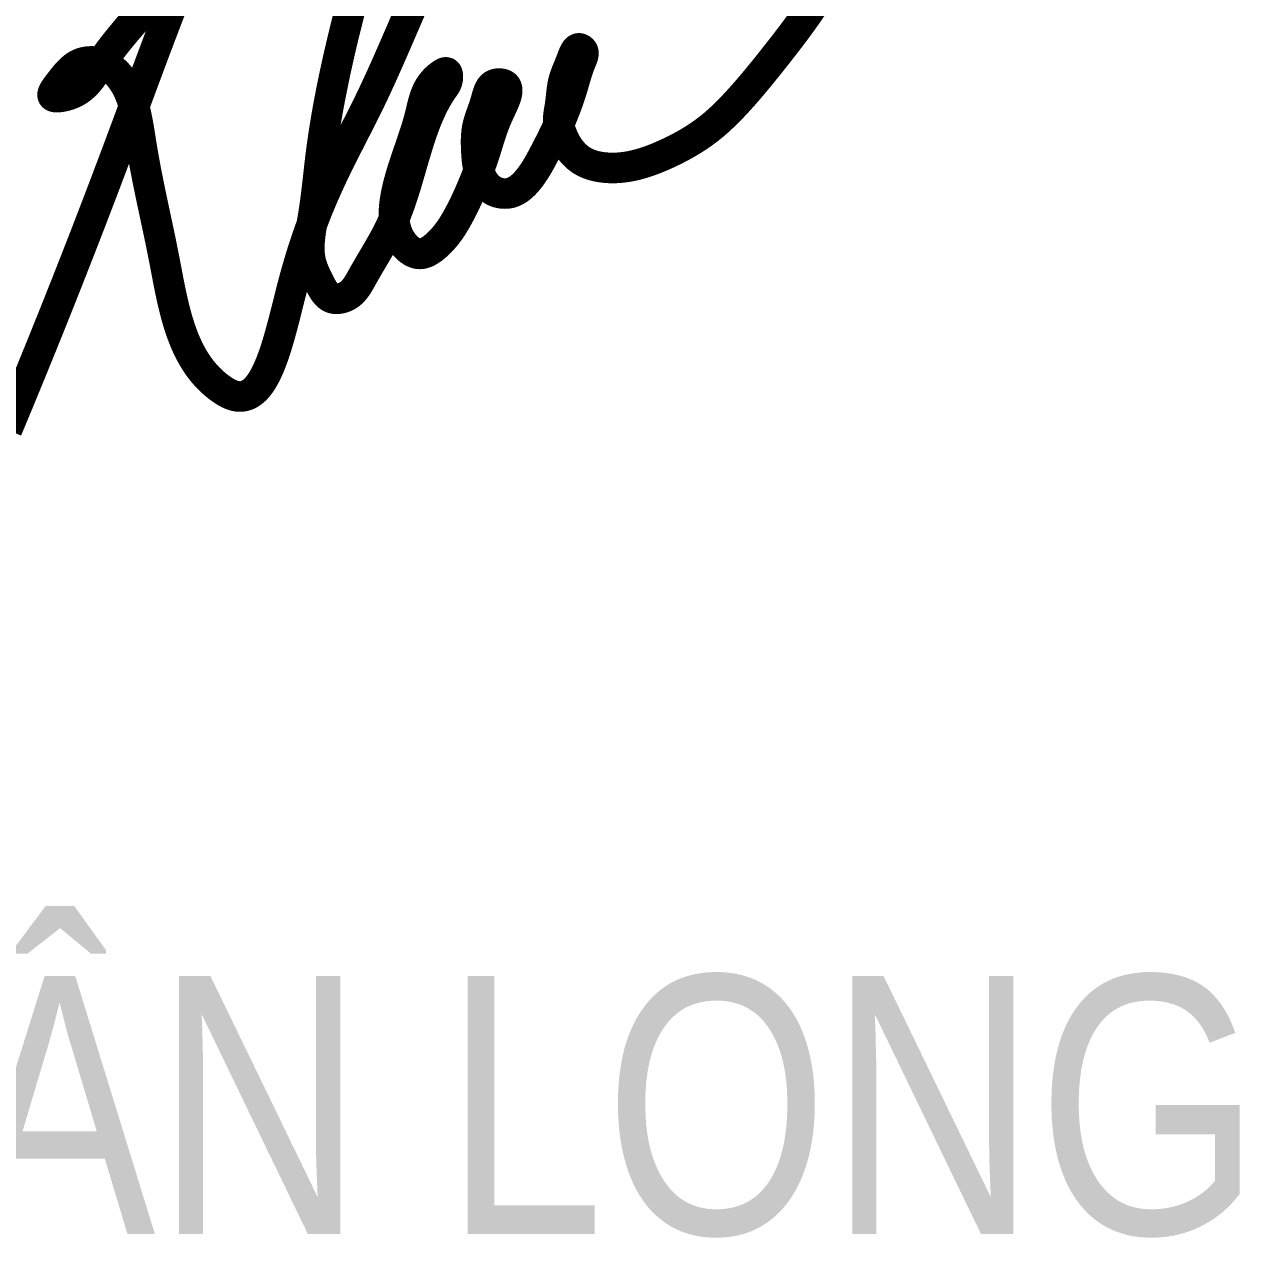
# Model space of a CAD drawing. Header units: millimetres. Extents: x 596422 to 1674380, y -367470 to 58862.
# Drawn here: x 786167 to 787062, y 6424 to 7317 of the extents above; entities that cross this region are included whole.
import ezdxf
from ezdxf.enums import TextEntityAlignment as Align

# ---------------------------------------------------------------- set-up
doc = ezdxf.new("R2010")
doc.units = ezdxf.units.MM
doc.header["$LTSCALE"] = 600
doc.header["$MEASUREMENT"] = 0
doc.layers.get('0').update_dxf_attribs({"lineweight": 0})
for name, color, linetype, lineweight in [('2110 dim 0.13', 149, 'Continuous', 13), ('ISO', 33, 'Continuous', 15), ('LC Text1', 3, 'Continuous', 20), ('LC Text2', 7, 'Continuous', 25)]:
    doc.layers.add(name, color=color, linetype=linetype, lineweight=lineweight)
doc.styles.add('ALC2', font='VHARIAL.TTF', dxfattribs={"width": 0.8})
doc.styles.add('Title', font='VHAVAN.TTF', dxfattribs={"width": 0.8})

# ---------------------------------------------------------------- blocks, each defined once
blk = doc.blocks.new('chukyLong')
at = {"layer": 'ISO', "ltscale": 2, "const_width": 50}
for points in [[(-23968.68231133345, -150281.1711167116), (-23973.45073627849, -150288.1780174538), (-23978.28844366263, -150295.1413541556), (-23983.19038603059, -150302.0637323017), (-23988.15151592711, -150308.9477573774), (-23993.16678589692, -150315.7960348676), (-23998.23114848474, -150322.6111702573), (-24003.3395562353, -150329.3957690316), (-24008.48696169335, -150336.1524366755), (-24013.6683174036, -150342.8837786739), (-24018.87857591078, -150349.592400512), (-24024.11268975963, -150356.2809076748), (-24031.22678390053, -150365.3073045679), (-24039.91580836967, -150376.247000809), (-24045.22047072505, -150382.8659845916), (-24050.5526416846, -150389.460819309), (-24055.91819085939, -150396.027663181), (-24061.32298786047, -150402.5626744276), (-24066.77290229889, -150409.0620112684), (-24072.27380378573, -150415.5218319233), (-24077.83156193203, -150421.9382946122), (-24083.45204634886, -150428.3075575548), (-24087.56455735046, -150432.8881626454), (-24092.0135867668, -150437.7634012379), (-24094.90628338767, -150440.8840150658), (-24097.82054824323, -150443.9852462136), (-24100.75769678385, -150447.0647720098), (-24103.71904445991, -150450.1202697829), (-24106.70590672177, -150453.1494168612), (-24109.71959901982, -150456.1498905733), (-24112.76143680443, -150459.1193682476), (-24115.83273552598, -150462.0555272126), (-24118.93481063483, -150464.9560447967), (-24122.06897758137, -150467.8185983284), (-24125.23655181597, -150470.6408651362), (-24128.43884878899, -150473.4205225484), (-24131.67718395083, -150476.1552478936), (-24134.95287275184, -150478.8427185002), (-24138.26723064243, -150481.4806116967), (-24140.08629086055, -150482.8934703504), (-24145.0158553237, -150486.6000934392), (-24148.44894621919, -150489.0818456647), (-24151.91947646513, -150491.512930382), (-24155.42611858769, -150493.8943636542), (-24158.96754511302, -150496.2271615447), (-24162.54242856732, -150498.5123401168), (-24166.14944147673, -150500.7509154337), (-24169.78725636742, -150502.9439035587), (-24173.45454576557, -150505.0923205551), (-24177.14998219734, -150507.1971824862), (-24180.87223818889, -150509.2595054151), (-24184.6199862664, -150511.2803054053), (-24188.39189895603, -150513.2605985199), (-24192.18664878395, -150515.2014008222), (-24196.00290827632, -150517.1037283756), (-24199.83934995931, -150518.9685972433), (-24203.69464635909, -150520.7970234885), (-24207.6915529562, -150522.6467698077), (-24211.45676394233, -150524.3477860005), (-24215.36266233814, -150526.0668632901), (-24219.28562705908, -150527.7428053282), (-24223.22611998468, -150529.3711623699), (-24227.1846029945, -150530.9474846705), (-24231.16153796806, -150532.467322485), (-24235.15738678491, -150533.9262260686), (-24239.17261132459, -150535.3197456764), (-24243.20767346665, -150536.6434315636), (-24247.26303509063, -150537.8928339854), (-24251.33915807606, -150539.0635031968), (-24255.4365043025, -150540.150989453), (-24259.55553564948, -150541.1508430092), (-24263.69671399654, -150542.0586141205), (-24266.01759020661, -150542.5235327182), (-24267.86045734307, -150542.869846643), (-24269.95059262305, -150543.2378204258), (-24272.04583499933, -150543.5798877527), (-24274.14586089927, -150543.8954367993), (-24276.25034675024, -150544.1838557411), (-24278.35896897962, -150544.4445327539), (-24280.47140401476, -150544.6768560132), (-24282.58732828303, -150544.8802136947), (-24284.7064182118, -150545.0539939739), (-24286.82835022843, -150545.1975850266), (-24288.9528007603, -150545.3103750282), (-24291.07944623476, -150545.3917521545), (-24293.20796307919, -150545.441104581), (-24295.33802772094, -150545.4578204834), (-24297.46931658739, -150545.4412880374), (-24299.6015061059, -150545.3908954184), (-24301.73427270384, -150545.3060308022), (-24303.86729280857, -150545.1860823644), (-24306.00024284747, -150545.0304382805), (-24308.13279924789, -150544.8384867263), (-24311.08754478936, -150544.5112316456), (-24312.39536627916, -150544.3431789454), (-24314.52358868748, -150544.0380336751), (-24316.64716943218, -150543.6926700847), (-24318.76395472213, -150543.3055694909), (-24320.87179076622, -150542.8752132104), (-24322.96852377335, -150542.4000825601), (-24325.05199995238, -150541.8786588566), (-24327.12006551222, -150541.3094234169), (-24329.17056666174, -150540.6908575575), (-24331.20134960983, -150540.0214425953), (-24333.21026056538, -150539.2996598471), (-24335.19514573726, -150538.5239906296), (-24337.15385133437, -150537.6929162595), (-24339.08422356559, -150536.8049180537), (-24340.98410863981, -150535.858477329), (-24342.8513527659, -150534.852075402), (-24345.55276532659, -150533.2478307539), (-24346.47934089522, -150532.6534133481), (-24348.23665255564, -150531.4604292775), (-24349.95518214443, -150530.2079486283), (-24351.63440494839, -150528.8987586773), (-24353.27379625431, -150527.5356467012), (-24354.87283134901, -150526.1213999768), (-24356.43098551928, -150524.6588057809), (-24357.94773405192, -150523.1506513902), (-24359.42255223374, -150521.5997240815), (-24360.85491535153, -150520.0088111316), (-24362.24429869211, -150518.3806998172), (-24363.59017754226, -150516.7181774151), (-24364.89202718879, -150515.0240312021), (-24366.09947881749, -150513.3710678434), (-24367.36186163648, -150511.5516522692), (-24368.53057996888, -150509.7769751893), (-24369.6566670695, -150507.9778638122), (-24370.74131207342, -150506.1551647564), (-24371.78570411571, -150504.3097246402), (-24372.79103233146, -150502.4423900821), (-24373.75848585575, -150500.5540077004), (-24374.68925382365, -150498.6454241135), (-24375.58452537024, -150496.7174859397), (-24376.44548963059, -150494.7710397975), (-24377.27333573979, -150492.8069323053), (-24378.06925283292, -150490.8260100813), (-24378.83443004504, -150488.8291197441), (-24379.57005651125, -150486.8171079119), (-24380.01831608531, -150485.5437355869), (-24380.95277013899, -150482.7514367756), (-24381.58749981469, -150480.7005196227), (-24382.17179067324, -150478.6396928726), (-24382.69601489009, -150476.5705731119), (-24383.1505446407, -150474.4947769273), (-24383.5257521005, -150472.4139209056), (-24383.81200944496, -150470.3296216336), (-24383.91877312876, -150469.286685962), (-24383.99484368624, -150468.317237913), (-24384.05409442618, -150467.2001881161), (-24384.08307803673, -150466.1566909572), (-24384.07055019763, -150464.0686691072), (-24383.97364622961, -150461.9785126388), (-24383.80390687429, -150459.8853040618), (-24383.57287287332, -150457.7881258861), (-24383.2920849683, -150455.6860606212), (-24382.97308390088, -150453.5781907771), (-24382.62741041269, -150451.4635988633), (-24381.90220914049, -150447.2105788662), (-24381.34382528562, -150443.8025108385), (-24380.60443836331, -150438.5919407488), (-24380.07167529259, -150434.2464644946), (-24379.58231872597, -150429.9048669748), (-24379.10834218774, -150425.5887417078), (-24378.62171920219, -150421.319682212), (-24378.09442329362, -150417.1192820059), (-24377.80676471955, -150415.0515771111), (-24377.49842798632, -150413.0091346081), (-24377.1659097845, -150410.9946536867), (-24376.80570680461, -150409.0108335368), (-24376.41431573718, -150407.0603733482), (-24376.04145826285, -150405.3743439995), (-24375.52503075941, -150403.2679214665), (-24375.02526608609, -150401.4198194651), (-24374.49002267759, -150399.594087308), (-24373.92038262704, -150397.7831489811), (-24373.31742802756, -150395.9794284702), (-24372.68224097224, -150394.1753497611), (-24372.01590355423, -150392.3633368395), (-24371.31949786663, -150390.5358136912), (-24370.59410600257, -150388.6852043021), (-24369.84081005516, -150386.803932658), (-24369.06069211751, -150384.8844227445), (-24368.25483428274, -150382.9190985476), (-24367.42431864398, -150380.900384053), (-24366.57022729434, -150378.8207032465), (-24365.69364232694, -150376.6724801139), (-24364.79564583489, -150374.448138641), (-24363.87731991131, -150372.1401028136), (-24362.93974664933, -150369.7407966175), (-24362.46408042054, -150368.5045496267), (-24362.12262099503, -150367.6085171059), (-24361.00745099609, -150364.6598216057), (-24359.99777174816, -150362.0627002862), (-24359.476167421, -150360.783674737), (-24358.94107135783, -150359.5309424365), (-24358.39074710821, -150358.3144557657), (-24357.82345822174, -150357.1441671058), (-24357.23746824799, -150356.0300288378), (-24356.63104073654, -150354.981993343), (-24356.00243923698, -150354.0100130025), (-24355.34992729888, -150353.1240401973), (-24355.01416227462, -150352.7164167395), (-24354.67176847182, -150352.3340273085), (-24354.32252883418, -150351.978115952), (-24353.96622630539, -150351.6499267175), (-24353.60264382915, -150351.3507036526), (-24353.23156434916, -150351.0816908051), (-24352.85277080911, -150350.8441322226), (-24352.46604615272, -150350.6392719526), (-24352.07117332366, -150350.468354043), (-24351.66793526564, -150350.3326225412), (-24351.25611492236, -150350.2333214949), (-24350.83549523751, -150350.1716949519), (-24350.40585915479, -150350.1489869596), (-24349.96698961791, -150350.1664415658), (-24349.51866957054, -150350.2253028181), (-24348.86686854887, -150350.382019432), (-24348.59298959887, -150350.4720637641), (-24348.11843488286, -150350.6596118763), (-24347.64217716877, -150350.8859900351), (-24347.16944151017, -150351.1476715867), (-24346.70545296058, -150351.4411298771), (-24346.25543657359, -150351.7628382524), (-24345.82461740272, -150352.1092700587), (-24345.41822050155, -150352.4768986421), (-24344.89001072642, -150353.0322846685), (-24344.69939563816, -150353.2617347309), (-24344.39367973427, -150353.6736855718), (-24344.12322758007, -150354.0975611704), (-24343.88685888135, -150354.532913518), (-24343.68339334386, -150354.9792946054), (-24343.51165067339, -150355.4362564238), (-24343.37045057571, -150355.9033509641), (-24343.25861275658, -150356.3801302175), (-24343.17495692178, -150356.866146175), (-24343.11830277709, -150357.3609508276), (-24343.08747002825, -150357.8640961664), (-24343.0985475413, -150358.8936168667), (-24343.1987471071, -150359.9511242044), (-24343.37862637183, -150361.0330341077), (-24343.62874298166, -150362.1357625051), (-24343.93965458276, -150363.255725325), (-24344.30191882132, -150364.3893384957), (-24344.7060933435, -150365.5330179457), (-24345.14273579548, -150366.6831796033), (-24346.07565507354, -150368.988613255), (-24346.8786047484, -150370.9213486516), (-24347.93584307575, -150373.5275741757), (-24348.80260696066, -150375.7396586768), (-24349.62830665919, -150377.9156313183), (-24350.41576937972, -150380.0578832292), (-24351.16782233067, -150382.1688055386), (-24351.88729272042, -150384.2507893754), (-24352.57700775737, -150386.3062258687), (-24353.23979464992, -150388.3375061475), (-24353.87848060646, -150390.3470213409), (-24354.49589283539, -150392.3371625777), (-24355.67820494401, -150396.2688876981), (-24356.80934864294, -150400.1518105409), (-24357.91194159936, -150404.0050601382), (-24360.12194595332, -150411.699055725), (-24360.79711179472, -150413.9874796546), (-24362.47776962388, -150419.4925825406), (-24363.73133365887, -150423.4391232463), (-24365.0331868166, -150427.4122375181), (-24366.38150951367, -150431.4067577665), (-24367.77448216671, -150435.4175164019), (-24369.21028519233, -150439.4393458348), (-24370.68709900716, -150443.4670784757), (-24372.20310402781, -150447.4955467349), (-24373.75648067088, -150451.5195830229), (-24375.34540935302, -150455.5340197503), (-24376.96807049083, -150459.5336893273), (-24378.69247666346, -150463.679273749), (-24380.3073631837, -150467.4689965969), (-24382.02069136536, -150471.4004415236), (-24383.76115989626, -150475.3090015747), (-24385.52729963109, -150479.1959194582), (-24387.31764142447, -150483.0624378822), (-24389.13071613107, -150486.9097995545), (-24390.96505460555, -150490.7392471832), (-24394.69164627673, -150498.349371142), (-24398.48566327522, -150505.9027514223), (-24402.33535243826, -150513.4093296883), (-24407.85566039946, -150523.971902426), (-24410.15821454165, -150528.3203730271), (-24412.14822280202, -150532.0268516403), (-24414.17017684487, -150535.7183382363), (-24416.23565667164, -150539.3905490069), (-24418.35624228376, -150543.0392001437), (-24420.54351368269, -150546.6600078385), (-24422.80905086985, -150550.2486882827), (-24423.97478788447, -150552.0296420958), (-24425.16443384668, -150553.8009576682), (-24426.37943625668, -150555.5620995238), (-24427.62124261464, -150557.3125321867), (-24428.89130042073, -150559.0517201806), (-24430.19105717515, -150560.7791280297), (-24431.52196037805, -150562.4942202578), (-24433.04165609146, -150564.3879945561), (-24434.28289269636, -150565.8846369967), (-24435.71502778725, -150567.5537113084), (-24437.18242120729, -150569.1973127285), (-24438.68563114758, -150570.8090682575), (-24440.22521579922, -150572.3826048956), (-24441.8017333533, -150573.9115496432), (-24443.41574200093, -150575.3895295007), (-24445.06779993319, -150576.8101714684), (-24446.75846534118, -150578.1671025468), (-24448.488296416, -150579.4539497361), (-24450.25785134875, -150580.6643400368), (-24452.06768833051, -150581.7919004492), (-24452.9878870245, -150582.3226278849), (-24453.91836555239, -150582.8302579736), (-24454.8591936881, -150583.3139940905), (-24455.81044120549, -150583.7730396105), (-24456.77217787846, -150584.2065979087), (-24457.74447348089, -150584.6138723602), (-24458.72739778668, -150584.9940663399), (-24459.72102056971, -150585.346383223), (-24460.72541160386, -150585.6700263844), (-24461.74064066301, -150585.9641991993), (-24462.86759442759, -150586.2522300303), (-24463.80374917458, -150586.4610630932), (-24464.85071582324, -150586.6630144617), (-24465.90658135411, -150586.8341081488), (-24466.97024947315, -150586.9744933019), (-24468.04062388631, -150587.0843190686), (-24469.11660829953, -150587.1637345962), (-24470.19710641877, -150587.2128890322), (-24471.28102194998, -150587.2319315241), (-24472.36725859912, -150587.2210112192), (-24473.45472007211, -150587.1802772651), (-24474.54231007494, -150587.1098788091), (-24475.62893231353, -150587.0099649989), (-24476.71349049384, -150586.8806849817), (-24477.79488832182, -150586.722187905), (-24478.87202950342, -150586.5346229163), (-24479.9438177446, -150586.3181391631), (-24481.0091567513, -150586.0728857927), (-24482.06695022948, -150585.7990119527), (-24483.11610188508, -150585.4966667905), (-24484.15551542406, -150585.1659994535), (-24485.18409455236, -150584.8071590892), (-24486.20074297594, -150584.420294845), (-24487.20436440075, -150584.0055558683), (-24488.19386253273, -150583.5630913068), (-24489.16814107784, -150583.0930503077), (-24490.12610374204, -150582.5955820185), (-24490.70493874174, -150582.2770585392), (-24491.98920366923, -150581.5192315012), (-24492.89372025115, -150580.9414881452), (-24493.78026007504, -150580.3383709071), (-24494.64886822602, -150579.7106392872), (-24495.49958978924, -150579.0590527849), (-24496.33246984983, -150578.3843709002), (-24497.14755349292, -150577.6873531327), (-24497.94488580364, -150576.9687589823), (-24498.72451186715, -150576.2293479487), (-24499.48647676855, -150575.4698795317), (-24500.23082559299, -150574.6911132311), (-24500.95760342559, -150573.8938085465), (-24502.35862645586, -150572.246622025), (-24503.68990654042, -150570.5343959653), (-24504.95180436035, -150568.7632063655), (-24506.14468059671, -150566.939129224), (-24507.26889593059, -150565.0682405386), (-24508.32481104303, -150563.1566163079), (-24509.31278661513, -150561.2103325298), (-24510.23318332794, -150559.2354652025), (-24511.08636186255, -150557.2380903242), (-24511.91440683277, -150555.1120662282), (-24512.59294016782, -150553.1993093948), (-24513.2499742759, -150551.1645898074), (-24513.84723001805, -150549.120414496), (-24514.38815227622, -150547.0670726604), (-24514.87618593229, -150545.0048535006), (-24515.31477586818, -150542.9340462165), (-24515.70736696582, -150540.8549400078), (-24516.05740410711, -150538.7678240744), (-24516.36833217395, -150536.6729876162), (-24516.64359604828, -150534.5707198331), (-24516.88664061199, -150532.4613099248), (-24517.100910747, -150530.3450470913), (-24517.28985133523, -150528.2222205324), (-24517.60552339896, -150523.9580330377), (-24517.87952845571, -150519.3341646257), (-24518.07871286965, -150515.3647264912), (-24518.25055148718, -150511.0480646275), (-24518.36003179309, -150506.7318835001), (-24518.39045031748, -150502.4269918423), (-24518.37079157726, -150500.2821572936), (-24518.32510359046, -150498.1441983872), (-24518.25129842333, -150496.0144662148), (-24518.14728814213, -150493.8943118681), (-24518.01098481315, -150491.7850864387), (-24517.84030050262, -150489.6881410183), (-24517.63314727683, -150487.6048266985), (-24517.38743720203, -150485.5364945709), (-24517.10108234448, -150483.4844957273), (-24516.77199477046, -150481.4501812593), (-24516.5540192554, -150480.2432051138), (-24515.97965620445, -150477.438081778), (-24515.51945492614, -150475.4571613636), (-24515.02064408233, -150473.4892511666), (-24514.48632870578, -150471.531506854), (-24513.91961382922, -150469.581084093), (-24513.32360448538, -150467.6351385509), (-24512.70140570702, -150465.6908258947), (-24511.39085997764, -150461.795721909), (-24510.01281690302, -150457.8730174733), (-24508.59211674507, -150453.8999579247), (-24507.15359976569, -150449.8537886009), (-24506.43542254982, -150447.7961769411), (-24505.72210622682, -150445.711754839), (-24505.01675582942, -150443.5976779617), (-24504.32247639037, -150441.4511019764), (-24503.6423729424, -150439.2691825503), (-24502.97955051826, -150437.0490753505), (-24502.63518198754, -150435.8519414925), (-24501.70834364223, -150432.4950611494), (-24500.43366629308, -150427.8899095533), (-24499.75639896858, -150425.618369402), (-24499.03181799321, -150423.3944148759), (-24498.64693460107, -150422.3065857835), (-24498.24440245376, -150421.2382173707), (-24497.82228143713, -150420.191831062), (-24497.37863143702, -150419.1699482818), (-24496.9115123393, -150418.1750904546), (-24496.41898402981, -150417.2097790049), (-24495.8991063944, -150416.276535357), (-24495.34993931892, -150415.3778809354), (-24494.76954268921, -150414.5163371646), (-24494.15597639114, -150413.6944254689), (-24493.50730031055, -150412.9146672729), (-24492.82157433329, -150412.179584001), (-24492.09685834521, -150411.4916970776), (-24491.33121223215, -150410.8535279272), (-24490.52269587998, -150410.2675979742), (-24489.66936917454, -150409.7364286431), (-24488.76929200168, -150409.2625413582), (-24487.3908355194, -150408.6871755451), (-24486.82145877007, -150408.4965926852), (-24485.77626396757, -150408.2075246991), (-24484.69399847365, -150407.980275607), (-24483.58387529662, -150407.8138183141), (-24482.45510744488, -150407.7071257252), (-24481.31690792675, -150407.6591707456), (-24480.1784897506, -150407.6689262803), (-24479.04906592477, -150407.7353652342), (-24477.93784945762, -150407.8574605123), (-24476.8540533575, -150408.0341850199), (-24475.80689063276, -150408.2645116619), (-24474.80557429175, -150408.5474133432), (-24473.85931734283, -150408.8818629691), (-24472.80957387295, -150409.3497418543), (-24472.16787735364, -150409.7012640853), (-24471.43214318982, -150410.1838460739), (-24470.76815734718, -150410.713159421), (-24470.17393196634, -150411.2877836138), (-24469.64747918792, -150411.9062981396), (-24469.18681115255, -150412.5672824857), (-24468.78994000084, -150413.2693161393), (-24468.45487787341, -150414.0109785876), (-24468.17963691089, -150414.7908493181), (-24467.96222925388, -150415.6075078179), (-24467.80066704303, -150416.4595335744), (-24467.69296241894, -150417.3455060746), (-24467.63712752223, -150418.2640048061), (-24467.63117449352, -150419.2136092559), (-24467.67311547344, -150420.1928989115), (-24467.76096260261, -150421.20045326), (-24467.89272802164, -150422.2348517886), (-24468.06642387115, -150423.2946739848), (-24468.28006229178, -150424.3784993358), (-24468.53165542413, -150425.4849073287), (-24468.81921540882, -150426.612477451), (-24469.14075438648, -150427.7597891898), (-24469.49428449772, -150428.9254220325), (-24469.87781788317, -150430.1079554663), (-24470.28936668346, -150431.3059689784), (-24470.72694303918, -150432.5180420562), (-24471.18855909098, -150433.7427541868), (-24471.67222697947, -150434.9786848577), (-24472.69776682898, -150437.4785197689), (-24473.78765971269, -150440.0061826882), (-24474.92600275555, -150442.5503095134), (-24476.09689308254, -150445.0995361429), (-24478.4727040887, -150450.1678324071), (-24479.64581901782, -150452.6641738382), (-24480.76295929633, -150455.0661380939), (-24481.88612856916, -150457.52683478), (-24482.93974993542, -150459.8842760462), (-24483.95066742013, -150462.1946674864), (-24484.9208145812, -150464.4601940976), (-24485.85212497656, -150466.6830408771), (-24486.74653216411, -150468.8653928218), (-24487.60596970176, -150471.0094349288), (-24488.43237114741, -150473.1173521953), (-24489.22767005899, -150475.1913296184), (-24489.99379999442, -150477.233552195), (-24490.73269451157, -150479.2462049223), (-24491.4462871684, -150481.2314727975), (-24492.13651152279, -150483.1915408174), (-24492.80530113266, -150485.1285939794), (-24493.45458955592, -150487.0448172804), (-24494.08631035048, -150488.9423957175), (-24495.30478328516, -150492.6903579885), (-24496.47618839999, -150496.3899607691), (-24498.73966902325, -150503.7140077658), (-24499.86268145826, -150507.3734119352), (-24501.30967278723, -150512.0459352251), (-24502.16756288226, -150514.7730405999), (-24503.36879189087, -150518.5331538481), (-24504.60396407646, -150522.3317687383), (-24505.87280619073, -150526.1658721664), (-24507.17504498536, -150530.0324510284), (-24508.51040721206, -150533.9284922205), (-24509.8786196225, -150537.8509826385), (-24511.27940896838, -150541.7969091786), (-24512.7125020014, -150545.7632587368), (-24514.17762547325, -150549.747018209), (-24515.67450613562, -150553.7451744914), (-24517.20287074019, -150557.7547144799), (-24518.76244603867, -150561.7726250705), (-24520.35295878274, -150565.7958931594), (-24521.97413572409, -150569.8215056425), (-24523.62570361443, -150573.8464494158), (-24525.30738920543, -150577.8677113755), (-24527.0189192488, -150581.8822784174), (-24528.76002049622, -150585.8871374377), (-24530.53041969939, -150589.8792753323), (-24532.32984360999, -150593.8556789973), (-24534.15801897973, -150597.8133353288), (-24536.01467256028, -150601.7492312226), (-24537.89953110335, -150605.660353575), (-24539.81232136063, -150609.5436892818), (-24541.7527700838, -150613.3962252392), (-24543.72060402457, -150617.2149483431), (-24545.71554993461, -150620.9968454895), (-24547.70546679184, -150624.6806232331), (-24549.78752523471, -150628.4384466181), (-24551.87471358104, -150632.0940852369), (-24554.00916675415, -150635.7047369397), (-24556.20115189679, -150639.2693192338), (-24558.46093615174, -150642.7867496267), (-24560.79878666179, -150646.2559456259), (-24562.00019524459, -150647.9721174488), (-24563.22497056971, -150649.6758247386), (-24564.47439602999, -150651.3669321837), (-24565.74975501827, -150653.0453044725), (-24567.05233092742, -150654.7108062935), (-24568.38340715026, -150656.3633023349), (-24569.74426707965, -150658.0026572854), (-24571.13619410844, -150659.6287358332), (-24572.56047162947, -150661.2414026669), (-24574.01838303559, -150662.8405224748), (-24575.51121171965, -150664.4259599455), (-24577.04024107449, -150665.9975797673), (-24578.60675449295, -150667.5552466286), (-24580.21203536791, -150669.0988252179), (-24581.85736709217, -150670.6281802235), (-24583.25084193646, -150671.8835493504), (-24585.27211774401, -150673.6403055855), (-24587.03887067241, -150675.1080850521), (-24588.84110356672, -150676.5338002363), (-24590.67563194223, -150677.904747309), (-24592.53927131427, -150679.2082224411), (-24594.42883719816, -150680.4315218035), (-24595.38234743058, -150681.0091356246), (-24596.34114510921, -150681.5619415672), (-24597.30483217345, -150682.0883516529), (-24598.27301056273, -150682.5867779029), (-24599.24528221645, -150683.0556323387), (-24600.22124907403, -150683.4933269816), (-24601.20051307488, -150683.898273853), (-24602.18267615842, -150684.2688849742), (-24603.16734026407, -150684.6035723666), (-24604.15410733124, -150684.9007480515), (-24605.14257929934, -150685.1588240504), (-24606.13235810778, -150685.3762123846), (-24607.12304569598, -150685.5513250754), (-24608.11424400337, -150685.6825741442), (-24609.10555496933, -150685.7683716123), (-24610.0965805333, -150685.8071295012), (-24611.08818625061, -150685.7972154786), (-24612.07615437917, -150685.7376710069), (-24613.06373309496, -150685.629264567), (-24614.04908705481, -150685.473442251), (-24615.03164453149, -150685.2716057971), (-24616.01083379778, -150685.0251569438), (-24616.98608312645, -150684.7354974296), (-24617.95682079026, -150684.4040289929), (-24618.92247506199, -150684.0321533721), (-24619.88247421441, -150683.6212723056), (-24620.8362465203, -150683.1727875319), (-24621.7832202524, -150682.6881007894), (-24622.7228236835, -150682.1686138166), (-24623.65448508637, -150681.6157283517), (-24624.57763273378, -150681.0308461334), (-24625.4916948985, -150680.4153688999), (-24626.39609985329, -150679.7706983899), (-24627.29027587093, -150679.0982363415), (-24628.1736512242, -150678.3993844934), (-24629.04565418584, -150677.6755445838), (-24629.90571302865, -150676.9281183514), (-24630.75325602539, -150676.1585075343), (-24632.40850757173, -150674.5583391004), (-24634.00683500704, -150672.8862531895), (-24635.54366451346, -150671.153463709), (-24637.01442227315, -150669.3711845664), (-24638.41453446829, -150667.5506296691), (-24639.58828516493, -150665.9204525681), (-24640.98607570141, -150663.8370535122), (-24642.15580168356, -150661.9544687808), (-24643.25069883808, -150660.0557331403), (-24644.27285899054, -150658.1413238759), (-24645.22437396648, -150656.2117182729), (-24646.10733559145, -150654.2673936165), (-24646.923835691, -150652.308827192), (-24647.67596609067, -150650.3364962847), (-24648.36581861601, -150648.3508781799), (-24648.99548509258, -150646.3524501628), (-24649.56705734591, -150644.3416895188), (-24650.08262720156, -150642.3190735331), (-24650.54428648507, -150640.2850794908), (-24650.8557738106, -150638.7556866208), (-24651.31399378779, -150636.1849050062), (-24651.62528198563, -150634.1198267725), (-24651.88932602234, -150632.0455457853), (-24652.10746231008, -150629.9626575397), (-24652.28102726093, -150627.8717575311), (-24652.41135728705, -150625.7734412547), (-24652.49978880056, -150623.6683042056), (-24652.54765821358, -150621.5569418792), (-24652.55630193825, -150619.4399497704), (-24652.5270563867, -150617.3179233747), (-24652.46125797105, -150615.1914581872), (-24652.36024310343, -150613.0611497031), (-24652.22534819597, -150610.9275934176), (-24652.0579096608, -150608.7913848259), (-24651.85926391005, -150606.6531194234), (-24651.63074735584, -150604.513392705), (-24651.3736964103, -150602.3728001662), (-24651.08944748558, -150600.231937302), (-24650.77933699378, -150598.0913996077), (-24650.08687695747, -150593.8136817097), (-24649.30700759844, -150589.5444104338), (-24648.45042021369, -150585.2883497417), (-24647.54200080981, -150581.1133231804), (-24646.54861208562, -150576.8338930327), (-24645.51752498493, -150572.6390664814), (-24644.43809367141, -150568.464677008), (-24643.31386702221, -150564.3096176827), (-24642.14839391449, -150560.1727815756), (-24640.94522322541, -150556.0530617569), (-24639.70790383212, -150551.9493512968), (-24638.4399846118, -150547.8605432653), (-24637.14501444158, -150543.7855307327), (-24634.48811676015, -150535.6724644444), (-24631.76560180508, -150527.601296993), (-24629.00586059367, -150519.5631729398), (-24626.23728414318, -150511.5492368459), (-24623.48826347088, -150503.5506332724), (-24620.78718959405, -150495.5585067804), (-24618.16245352996, -150487.5640019312), (-24616.88758437059, -150483.563090298), (-24615.64244629587, -150479.5582632858), (-24614.43058818299, -150475.5484139649), (-24613.25555890908, -150471.5324354055), (-24612.12090735132, -150467.5092206775), (-24611.03018238685, -150463.4776628512), (-24609.7626770503, -150458.540366899), (-24608.99223438316, -150455.3857767755), (-24607.06509440683, -150447.2770723214), (-24606.07691248108, -150443.2344757502), (-24605.03512434209, -150439.209879925), (-24604.48540960165, -150437.2067143958), (-24603.91183129871, -150435.2109075774), (-24603.3109020969, -150433.2234123113), (-24602.67913465982, -150431.245181439), (-24602.01304165107, -150429.2771678018), (-24601.30913573426, -150427.3203242413), (-24600.56392957301, -150425.3756035989), (-24599.77393583092, -150423.443958716), (-24598.93566717159, -150421.5263424341), (-24598.04563625863, -150419.6237075947), (-24597.10035575566, -150417.7370070391), (-24596.09633832628, -150415.8671936088), (-24595.0300966341, -150414.0152201454), (-24593.89814334272, -150412.1820394901), (-24592.69699111576, -150410.3686044846), (-24591.42315261681, -150408.5758679701), (-24590.0731405095, -150406.8047827882), (-24588.64346745742, -150405.0563017804), (-24587.13064612419, -150403.331377788), (-24585.53118917341, -150401.6309636525), (-24583.84160926868, -150399.9560122154), (-24582.96193341597, -150399.1283827717), (-24582.05841907363, -150398.3074763181), (-24581.13063032461, -150397.4934119598), (-24580.17813125185, -150396.6863088021), (-24579.20048593832, -150395.88628595), (-24578.19725846696, -150395.0934625088), (-24577.16801292072, -150394.3079575836), (-24576.11231338255, -150393.5298902796), (-24575.29712629157, -150392.9472077489), (-24573.92549987701, -150392.0055338984), (-24572.81551212596, -150391.2942276716), (-24571.71707631971, -150390.6536176737), (-24571.17758802116, -150390.3686013738), (-24570.64746485913, -150390.111792267), (-24570.12886588375, -150389.8867013987), (-24569.62395014513, -150389.6968398141), (-24569.13487669337, -150389.5457185587), (-24568.66380457859, -150389.4368486775), (-24568.2128928509, -150389.3737412161), (-24567.78430056042, -150389.3599072196), (-24567.38018675724, -150389.3988577335), (-24567.00271049149, -150389.4941038029), (-24566.68098626801, -150389.6343762033), (-24566.33565396207, -150389.8658961452), (-24566.04703716335, -150390.1410850223), (-24565.78723427187, -150390.470477735), (-24565.5552994124, -150390.8498295886), (-24565.35028670971, -150391.2748958881), (-24565.1712502886, -150391.7414319384), (-24565.01724427384, -150392.2451930449), (-24564.88732279021, -150392.7819345126), (-24564.78053996251, -150393.3474116467), (-24564.6959499155, -150393.937379752), (-24564.63260677398, -150394.5475941339), (-24564.5658777065, -150395.8117829477), (-24564.57278575833, -150397.1060205287), (-24564.69239224603, -150398.9100781675), (-24564.77739376905, -150399.6501129224), (-24564.96252431756, -150400.8545152562), (-24565.19777323711, -150402.0122512151), (-24565.47980504236, -150403.1264260502), (-24565.80528424797, -150404.2001450123), (-24566.17087536863, -150405.2365133522), (-24566.57324291901, -150406.238636321), (-24567.00905141379, -150407.2096191695), (-24567.47496536763, -150408.1525671485), (-24567.9676492952, -150409.0705855092), (-24568.48376771119, -150409.9667795022), (-24569.01998513026, -150410.8442543785), (-24570.13937503636, -150412.5554677848), (-24571.29913513087, -150414.2290677353), (-24572.64610789096, -150416.1365758415), (-24575.91231483642, -150420.9470182454), (-24578.12389017923, -150424.3934951214), (-24580.27255072541, -150427.8972878809), (-24582.36031690059, -150431.4560469557), (-24584.38920913039, -150435.0674227779), (-24586.36124784048, -150438.7290657795), (-24588.27845345647, -150442.4386263923), (-24590.14284640401, -150446.1937550484), (-24591.95644710873, -150449.9921021799), (-24593.72127599627, -150453.8313182186), (-24595.43935349227, -150457.7090535965), (-24597.11270002238, -150461.6229587457), (-24598.7433360122, -150465.5706840981), (-24600.3332818874, -150469.5498800856), (-24601.88455807361, -150473.5581971404), (-24603.39918499646, -150477.5932856942), (-24604.87918308159, -150481.6527961792), (-24606.32657275464, -150485.7343790273), (-24607.74337444124, -150489.8356846705), (-24609.13160856704, -150493.9543635407), (-24610.49329555767, -150498.0880660701), (-24611.83045583876, -150502.2344426904), (-24614.43927797489, -150510.5558199321), (-24616.97423838054, -150518.8996987216), (-24619.70465649566, -150528.1086975402), (-24621.88730660233, -150535.5813547734), (-24624.29833065674, -150543.8933303023), (-24626.70139307356, -150552.1775565599), (-24629.1133144229, -150560.428383417), (-24631.55091527487, -150568.6401607443), (-24634.03101619959, -150576.8072384125), (-24636.57043776719, -150584.9239662922), (-24637.86765022021, -150588.961683396), (-24639.18600054775, -150592.9846942542), (-24640.52759132107, -150596.9922926006), (-24641.89452511142, -150600.9837721692), (-24643.28890449008, -150604.9584266936), (-24644.7128320283, -150608.9155499077), (-24646.16841029736, -150612.8544355455), (-24647.6577418685, -150616.7743773407), (-24649.18292931301, -150620.6746690272), (-24650.74607520215, -150624.5546043387), (-24652.34928210717, -150628.4134770092), (-24653.99465259934, -150632.2505807725), (-24655.68428924994, -150636.0652093624), (-24658.14673485535, -150641.4059518573), (-24659.20459503885, -150643.6243227883), (-24661.03636697309, -150647.3692752848), (-24662.91261121213, -150651.0938997028), (-24664.83026905646, -150654.8006177906), (-24666.78628180661, -150658.4918512961), (-24668.77759076312, -150662.1700219673), (-24670.8011372265, -150665.8375515522), (-24672.85386249726, -150669.496861799), (-24677.03461466306, -150676.8005112699), (-24681.29537766468, -150684.1003443644), (-24685.61168190631, -150691.4157350667), (-24689.95905779211, -150698.766057361), (-24694.31303572626, -150706.1706852315), (-24698.64914611293, -150713.6489926624), (-24700.80285422726, -150717.4218305832), (-24703.87944403824, -150722.9004760631), (-24707.19777767462, -150728.8752005638), (-24709.37393030722, -150732.6663514604), (-24710.4920567491, -150734.533987933), (-24711.63705374662, -150736.3757786081), (-24712.81404915375, -150738.1863086257), (-24714.02817082441, -150739.9601631257), (-24715.28454661256, -150741.6919272481), (-24716.58830437215, -150743.3761861327), (-24717.94457195711, -150745.0075249194), (-24719.35847722141, -150746.5805287481), (-24720.83514801898, -150748.0897827588), (-24721.5986229471, -150748.8188114386), (-24722.37971220378, -150749.5298720913), (-24723.17905677074, -150750.2222878594), (-24723.99729762973, -150750.8953818855), (-24724.83507576251, -150751.548477312), (-24725.6930321508, -150752.1808972813), (-24726.57180777636, -150752.7919649361), (-24727.47204362094, -150753.3810034187), (-24728.39438066626, -150753.9473358717), (-24729.72852455195, -150754.7032061744), (-24730.30782439651, -150755.0091585625), (-24731.29852505006, -150755.5030071794), (-24732.30944979301, -150755.9706848694), (-24733.33845581538, -150756.411039969), (-24734.38340030715, -150756.8229208146), (-24735.44214045832, -150757.205175743), (-24736.51253345888, -150757.5566530906), (-24737.59243649885, -150757.876201194), (-24738.67970676819, -150758.1626683899), (-24739.77220145693, -150758.4149030148), (-24740.86777775505, -150758.6317534052), (-24741.96429285254, -150758.8120678978), (-24743.05960393942, -150758.954694829), (-24744.15156820567, -150759.0584825355), (-24745.23804284128, -150759.1222793539), (-24746.31688503627, -150759.1449336206), (-24747.38595198062, -150759.1252936723), (-24748.44310086432, -150759.0622078457), (-24749.48618887739, -150758.9545244771), (-24750.5130732098, -150758.8010919032), (-24751.52161105156, -150758.6007584606), (-24752.50965959267, -150758.3523724857), (-24753.58901104359, -150758.0158113564), (-24754.41604238613, -150757.7071751873), (-24755.33260701777, -150757.3106853397), (-24756.22548345509, -150756.8671409778), (-24757.0953860517, -150756.3783711588), (-24757.94302916118, -150755.8462049402), (-24758.76912713713, -150755.272471379), (-24759.57439433315, -150754.6589995325), (-24760.35954510285, -150754.0076184579), (-24761.12529379981, -150753.3201572126), (-24761.87235477764, -150752.5984448536), (-24762.60144238992, -150751.8443104384), (-24763.31327099026, -150751.059583024), (-24764.00855493226, -150750.2460916679), (-24764.68800856952, -150749.405665427), (-24765.35234625564, -150748.5401333588), (-24766.00228234419, -150747.6513245204), (-24766.6385311888, -150746.7410679692), (-24767.87282456055, -150744.8635279569), (-24769.06094119965, -150742.9221457799), (-24770.2085959349, -150740.9315538961), (-24771.32150359506, -150738.9063847633), (-24774.13572453454, -150733.5013106456), (-24775.53671014046, -150730.7457379705), (-24777.54024375528, -150726.7453318363), (-24778.51180481796, -150724.7653577153), (-24779.46049887168, -150722.7965749307), (-24780.38427853211, -150720.8372625121), (-24781.2810964149, -150718.8856994887), (-24782.1489051357, -150716.9401648899), (-24782.98565731018, -150714.9989377452), (-24783.78930555399, -150713.0602970839), (-24784.55780248278, -150711.1225219353), (-24785.28910071221, -150709.1838913288), (-24785.98115285794, -150707.2426842938), (-24786.63191153563, -150705.2971798597), (-24787.23932936093, -150703.3456570559), (-24787.80135894949, -150701.3863949117), (-24788.31595291698, -150699.4176724565), (-24788.7173164025, -150697.7231826794), (-24789.19555823321, -150695.4455017978), (-24789.56066395104, -150693.4410829509), (-24789.87799960482, -150691.4249538656), (-24790.14918195184, -150689.3975551584), (-24790.37582774942, -150687.3593274452), (-24790.55955375488, -150685.3107113424), (-24790.70197672549, -150683.252147466), (-24790.80471341859, -150681.1840764324), (-24790.86938059147, -150679.1069388576), (-24790.89759500144, -150677.0211753579), (-24790.89097340581, -150674.9272265494), (-24790.85113256188, -150672.8255330483), (-24790.77968922696, -150670.7165354709), (-24790.67826015837, -150668.6006744333), (-24790.54846211339, -150666.4783905517), (-24790.39191184935, -150664.3501244423), (-24790.21022612354, -150662.2163167212), (-24789.77791531587, -150657.9338389089), (-24789.26446374883, -150653.6344820444), (-24788.68280548087, -150649.3217710571), (-24788.04587457046, -150644.9992308766), (-24787.36660507603, -150640.6703864322), (-24785.93278656896, -150632.0078844702), (-24784.48482242731, -150623.3624646071), (-24784.0777039799, -150620.8666226377), (-24783.11907170443, -150614.7603349769), (-24782.47751902344, -150610.4782018177), (-24781.8610858515, -150606.2078821045), (-24780.69580983283, -150597.7001252902), (-24779.6077072445, -150589.2319490819), (-24778.58124168257, -150580.7982380277), (-24777.60087674313, -150572.3938766755), (-24775.71630311598, -150555.652741269), (-24773.82969513163, -150538.9676192461), (-24772.84678724568, -150530.6332746234), (-24772.11873146141, -150524.6953605483), (-24770.73013632219, -150513.9574921182), (-24769.58716487045, -150505.6132238715), (-24768.38939588183, -150497.2654549579), (-24767.13831056478, -150488.9148352269), (-24765.83539012776, -150480.5620145282), (-24764.48211577924, -150472.2076427115), (-24763.07996872766, -150463.8523696263), (-24761.63043018148, -150455.4968451224), (-24760.13498134916, -150447.1417190493), (-24758.59510343916, -150438.7876412568), (-24757.01227765993, -150430.4352615945), (-24755.38798521994, -150422.0852299119), (-24753.72370732763, -150413.7381960587), (-24752.02092519147, -150405.3948098847), (-24750.28112001991, -150397.0557212394), (-24748.50577302141, -150388.7215799725), (-24746.69636540442, -150380.3930359335), (-24744.85437837741, -150372.0707389723), (-24742.98129314882, -150363.7553389383), (-24741.07859092713, -150355.4474856813), (-24739.14775292077, -150347.1478290508), (-24737.19026033822, -150338.8570188966), (-24735.20759438794, -150330.5757050683), (-24733.20123627835, -150322.3045374154), (-24729.12336841517, -150305.7952400349), (-24724.96850641633, -150289.3343255521), (-24721.05921886291, -150274.1255493408)], [(-24623.85724509941, -150283.1122317003), (-24630.76503213849, -150299.0497775009), (-24637.65395290332, -150314.9889299338), (-24644.52849374384, -150330.8862936732), (-24647.96177367683, -150338.8057437436), (-24651.39314100997, -150346.6984733935), (-24654.82315653699, -150354.559058207), (-24658.25238105164, -150362.3820737686), (-24661.68137534764, -150370.1620956625), (-24665.11070021876, -150377.893699473), (-24668.54091645872, -150385.5714607843), (-24671.97258486127, -150393.1899551807), (-24675.40626622015, -150400.7437582466), (-24678.84252132909, -150408.2274455661), (-24682.28191098184, -150415.6355927236), (-24685.72499597215, -150422.9627753033), (-24689.92626373186, -150431.7737745552), (-24692.62437034422, -150437.3537653752), (-24696.08055251859, -150444.4187003206), (-24699.53987824046, -150451.4082137768), (-24703.00133940509, -150458.3321723867), (-24706.46392790772, -150465.2004427931), (-24709.92663564361, -150472.0228916391), (-24713.38845450801, -150478.8093855675), (-24720.30539320335, -150492.3139752432), (-24727.20667915575, -150505.7931449635), (-24734.08424752722, -150519.3258278716), (-24737.51161735824, -150526.1369033783), (-24740.93003347978, -150532.9909571108), (-24744.3384877871, -150539.8978557118), (-24747.73597217544, -150546.8674658243), (-24751.12147854005, -150553.9096540913), (-24754.4939987762, -150561.0342871555), (-24757.85252477913, -150568.2512316599), (-24759.5262249104, -150571.8974040281), (-24761.19604844408, -150575.5703542475), (-24762.86186936709, -150579.2713156484), (-24764.52356166633, -150583.0015215611), (-24766.1809993287, -150586.7622053161), (-24767.8340563411, -150590.5546002436), (-24769.48260669046, -150594.3799396742), (-24771.12652436367, -150598.2394569381), (-24772.76568334764, -150602.1343853656), (-24774.39995762927, -150606.0659582872), (-24776.02922119548, -150610.0354090333), (-24777.65334803317, -150614.0439709341), (-24779.27221212924, -150618.09287732), (-24780.8856874706, -150622.1833615215), (-24782.49364804416, -150626.3166568688), (-24784.09596783683, -150630.4939966923), (-24785.6925208355, -150634.7166143224), (-24787.28318102709, -150638.9857430896), (-24788.86782239852, -150643.302616324), (-24790.44631893667, -150647.6684673561), (-24792.01854462845, -150652.0845295163), (-24793.58437346078, -150656.5520361349), (-24795.14367942055, -150661.0722205422), (-24796.6963364947, -150665.6463160687), (-24798.24221867009, -150670.2755560447), (-24799.78119993366, -150674.9611738006), (-24801.3131542723, -150679.7044026667), (-24802.83795567292, -150684.5064759734), (-24804.35547812244, -150689.3686270511), (-24805.86559560775, -150694.2920892301), (-24807.36818211576, -150699.2780958407), (-24808.86311163337, -150704.3278802134), (-24810.3502581475, -150709.4426756786), (-24811.82949564506, -150714.6237155664), (-24813.30069811294, -150719.8722332075), (-24814.76373953805, -150725.189461932), (-24816.63886720548, -150732.1524098475), (-24817.66496638891, -150736.0343990064), (-24819.10447029583, -150741.5575470709), (-24820.53907018827, -150747.137511277), (-24821.97083957116, -150752.7656836165), (-24823.40185194939, -150758.4334560813), (-24826.26989971155, -150769.8533693541), (-24829.15980151401, -150781.32838703), (-24832.08814539602, -150792.7896450437), (-24833.57191687913, -150798.4935941568), (-24835.07151939685, -150804.1682793298), (-24836.5890264541, -150809.8050925546), (-24838.12651155578, -150815.3954258231), (-24839.68604820679, -150820.9306711269), (-24841.26970991205, -150826.402220458), (-24842.87957017647, -150831.8014658083), (-24844.51770250495, -150837.1197991695), (-24845.34801866349, -150839.7459338517), (-24846.18618040239, -150842.3486125335), (-24847.03244690976, -150844.926759214), (-24847.88707737372, -150847.4792978921), (-24848.75033098236, -150850.0051525668), (-24849.62246692383, -150852.5032472371), (-24850.50374438621, -150854.972505902), (-24851.39442255763, -150857.4118525604), (-24852.2947606262, -150859.8202112114), (-24853.20501778003, -150862.1965058538), (-24854.12545320725, -150864.5396604868), (-24855.05632609595, -150866.8485991092), (-24855.99789563425, -150869.1222457201), (-24856.95042101028, -150871.3595243183), (-24857.91416141214, -150873.559358903), (-24858.88937602794, -150875.7206734731), (-24859.8763240458, -150877.8423920275), (-24860.87526465383, -150879.9234385653), (-24861.88645704014, -150881.9627370854), (-24862.91016039286, -150883.9592115868), (-24863.94663390008, -150885.9117860685), (-24864.99613674994, -150887.8193845294), (-24866.05892813053, -150889.6809309685), (-24867.13526722998, -150891.4953493849), (-24868.22541323639, -150893.2615637775), (-24869.32962533789, -150894.9784981452), (-24870.44816272257, -150896.6450764871), (-24871.58128457856, -150898.2602228021), (-24872.72925009397, -150899.8228610893), (-24873.89231845692, -150901.3319153475), (-24875.07074885552, -150902.7863095758), (-24876.26480047787, -150904.1849677731), (-24877.4747325121, -150905.5268139385), (-24878.70080414632, -150906.8107720709), (-24879.94327456863, -150908.0357661692), (-24881.20240296717, -150909.2007202326), (-24882.47844853002, -150910.3045582599), (-24883.77167044533, -150911.3462042501), (-24885.08232790119, -150912.3245822022), (-24886.41068008571, -150913.2386161152), (-24887.75698618702, -150914.087229988), (-24889.12150539322, -150914.8693478197), (-24890.50449689244, -150915.5838936092), (-24891.90621987277, -150916.2297913555), (-24893.32693352235, -150916.8059650575), (-24894.76689702927, -150917.3113387144), (-24896.22636958165, -150917.744836325), (-24897.70561036762, -150918.1053818883), (-24899.20487857527, -150918.3918994032), (-24900.72443339273, -150918.6033128689), (-24902.2645340081, -150918.7385462842), (-24903.8254396095, -150918.7965236482), (-24905.40740938505, -150918.7761689597), (-24907.01070252286, -150918.6764062178), (-24908.63557821104, -150918.4961594216), (-24910.2822956377, -150918.2343525698), (-24911.95111399096, -150917.8899096616), (-24913.64229245894, -150917.4617546959), (-24915.35609022973, -150916.9488116717), (-24917.09276649147, -150916.3500045879), (-24918.85258043225, -150915.6642574436), (-24920.06986252025, -150915.1445320681), (-24922.44047305755, -150914.030885182), (-24924.26152957533, -150913.0923106677), (-24926.09343660021, -150912.0822867729), (-24927.93070017737, -150911.0082846512), (-24929.76782635202, -150909.8777754566), (-24931.59932116938, -150908.698230343), (-24933.41969067464, -150907.4771204642), (-24935.223440913, -150906.221916974), (-24936.63971818869, -150905.2062637947), (-24938.76079005458, -150903.6369976378), (-24940.4903298655, -150902.3135083751), (-24942.19396294773, -150900.9698494959), (-24943.87194647844, -150899.606257834), (-24945.52453763481, -150898.2229702235), (-24947.151993594, -150896.8202234984), (-24948.7545715332, -150895.3982544926), (-24950.33252862958, -150893.9573000401), (-24951.8861220603, -150892.4975969749), (-24953.41560900255, -150891.019382131), (-24954.92124663351, -150889.5228923422), (-24956.40329213034, -150888.0083644428), (-24957.86200267021, -150886.4760352665), (-24959.29763543031, -150884.9261416474), (-24960.71044758781, -150883.3589204194), (-24962.10069631988, -150881.7746084166), (-24963.46863880369, -150880.1734424729), (-24964.81453221642, -150878.5556594222), (-24966.13863373525, -150876.9214960987), (-24967.44120053734, -150875.2711893361), (-24968.72248979987, -150873.6049759686), (-24969.98275870003, -150871.9230928301), (-24971.22226441497, -150870.2257767545), (-24972.44126412187, -150868.5132645759), (-24973.64001499791, -150866.7857931283), (-24975.97779896611, -150863.2869197616), (-24978.23767373696, -150859.7310513265), (-24980.42169672784, -150856.1200824946), (-24982.53192535615, -150852.4559079378), (-24984.57041703929, -150848.7404223279), (-24986.53922919464, -150844.9755203369), (-24988.44041923961, -150841.1630966363), (-24990.27604459158, -150837.3050458982), (-24992.04816266795, -150833.4032627943), (-24993.75883088611, -150829.4596419964), (-24995.41010666345, -150825.4760781763), (-24997.00404741738, -150821.454466006), (-24998.54271056527, -150817.3967001571), (-25000.02815352452, -150813.3046753016), (-25001.46243371254, -150809.1802861113), (-25002.84760854671, -150805.0254272579), (-25004.18573544442, -150800.8419934133), (-25005.47887182307, -150796.6318792494), (-25006.72907510006, -150792.3969794378), (-25007.93840269277, -150788.1391886506), (-25009.10891201859, -150783.8604015594), (-25010.24266049493, -150779.5625128362), (-25011.34170553917, -150775.2474171527), (-25012.40810456871, -150770.9170091807), (-25013.44391500094, -150766.5731835921), (-25014.45119425326, -150762.2178350587), (-25015.43199974306, -150757.8528582524), (-25016.38838888773, -150753.4801478449), (-25018.23614781125, -150744.7191049137), (-25020.01093036299, -150735.9498636398), (-25021.72919588208, -150727.1875813977), (-25023.40740370768, -150718.4474155621), (-25025.06201317892, -150709.7445235075), (-25026.70948363495, -150701.0940626084), (-25028.10546677602, -150693.8505539071), (-25030.04380060078, -150684.0051074191), (-25031.74095532195, -150675.5702290015), (-25033.45462619452, -150667.1986016926), (-25035.18171336391, -150658.8822869929), (-25036.91911697553, -150650.6133464029), (-25038.66373717481, -150642.3838414232), (-25042.16222791809, -150626.0113842972), (-25045.65238675712, -150609.7014076194), (-25049.10941485533, -150593.3904033943), (-25050.81775524018, -150585.2146697029), (-25052.50851337609, -150577.0148636264), (-25054.1785894085, -150568.7830466654), (-25055.82488348283, -150560.5112803204), (-25057.4442957445, -150552.191626092), (-25059.03372633893, -150543.8161454807), (-25060.59007541156, -150535.3768999872), (-25062.1102431078, -150526.8659511119), (-25063.59112957308, -150518.2753603556), (-25064.31587363956, -150513.9477184909), (-25065.27057849955, -150508.10743464), (-25066.42751981893, -150500.8279862507), (-25067.81925881315, -150491.9945009786), (-25069.25282177362, -150483.1359414259), (-25070.00029103181, -150478.7095235026), (-25070.77622083029, -150474.2915546591), (-25071.5866126853, -150469.8869407787), (-25072.43746811308, -150465.5005877446), (-25073.33478862988, -150461.1374014402), (-25074.28457575193, -150456.8022877488), (-25075.29283099548, -150452.5001525536), (-25076.36555587677, -150448.2359017381), (-25077.50875191204, -150444.0144411854), (-25078.72842061752, -150439.840676779), (-25079.36880769542, -150437.7732137191), (-25080.03056350947, -150435.719514402), (-25080.7144382492, -150433.6801920632), (-25081.42118210413, -150431.6558599379), (-25082.1515452638, -150429.6471312616), (-25082.90627791773, -150427.6546192698), (-25083.68613025546, -150425.6789371978), (-25084.49185246652, -150423.7206982812), (-25085.32419474043, -150421.7805157551), (-25086.18390726674, -150419.8590028553), (-25087.07174023496, -150417.9567728168), (-25087.98844383463, -150416.0744388753), (-25088.93476825528, -150414.2126142662), (-25089.91146368644, -150412.3719122248), (-25090.91928031763, -150410.5529459865), (-25091.95896833839, -150408.7563287868), (-25093.03127793825, -150406.9826738611), (-25094.13695930675, -150405.2325944447), (-25095.27676263339, -150403.5067037733), (-25096.45143810773, -150401.8056150819), (-25097.66173591929, -150400.1299416063), (-25098.9084062576, -150398.4802965817), (-25100.19219931219, -150396.8572932435), (-25101.51386527259, -150395.2615448273), (-25102.87415432833, -150393.6936645683), (-25104.27381666894, -150392.154265702), (-25105.71360248396, -150390.6439614638), (-25107.19426196289, -150389.1633650891), (-25109.08767261744, -150387.3700609349), (-25110.2811315958, -150386.2940776949), (-25111.88810221162, -150384.9100363191), (-25113.5372393221, -150383.5660573502), (-25115.22832288006, -150382.2672427531), (-25116.96113283832, -150381.0186944925), (-25118.73544914972, -150379.8255145332), (-25120.55105176707, -150378.6928048403), (-25122.40772064322, -150377.6256673785), (-25124.30523573099, -150376.6292041126), (-25126.24337698319, -150375.7085170075), (-25128.22192435267, -150374.868708028), (-25130.24065779224, -150374.114879139), (-25131.26502552357, -150373.7718015924), (-25132.28573473046, -150373.4561684431), (-25133.34345856349, -150373.1563669366), (-25134.39649311066, -150372.8844547175), (-25136.52539939504, -150372.4114612915), (-25138.67815105908, -150372.031695155), (-25140.84682305435, -150371.7436994367), (-25143.02349033242, -150371.5460172647), (-25145.20022784486, -150371.4371917674), (-25147.36911054322, -150371.4157660732), (-25149.52221337908, -150371.4802833105), (-25151.651611304, -150371.6292866076), (-25153.74937926956, -150371.8613190927), (-25155.8075922273, -150372.1749238944), (-25158.7972396228, -150372.7936021339), (-25159.77390213628, -150373.0410367548), (-25161.67229522573, -150373.5909712775), (-25163.51707789395, -150374.2176273062), (-25165.31206358955, -150374.9201977201), (-25167.06106576117, -150375.6978753982), (-25168.7678978574, -150376.5498532198), (-25170.43637332688, -150377.4753240639), (-25172.07030561821, -150378.4734808097), (-25173.67350818003, -150379.5435163363), (-25175.24979446095, -150380.6846235229), (-25176.80297790959, -150381.8959952487), (-25178.33687197456, -150383.1768243926), (-25179.85529010448, -150384.526303834), (-25181.36204574799, -150385.9436264519), (-25182.86095235369, -150387.4279851254), (-25184.35582337019, -150388.9785727337), (-25185.85047224613, -150390.594582156), (-25187.34871243012, -150392.2752062713), (-25188.85435737078, -150394.0196379588), (-25190.37122051673, -150395.8270700977), (-25191.90311531657, -150397.6966955671), (-25193.45385521896, -150399.6277072461), (-25195.02725367248, -150401.6192980138), (-25196.62712412576, -150403.6706607495), (-25198.25728002742, -150405.7809883321), (-25199.8906666046, -150407.909163791), (-25201.61407275721, -150410.1696820152), (-25203.29262460307, -150412.4138745337), (-25204.9062956917, -150414.6492713558), (-25205.67289638465, -150415.7534276909), (-25206.40419140744, -150416.843092674), (-25207.09381893309, -150417.9141688292), (-25207.73541713465, -150418.9625586805), (-25208.32262418517, -150419.9841647519), (-25208.84907825769, -150420.9748895676), (-25209.30841752526, -150421.9306356515), (-25209.69428016093, -150422.8473055277), (-25210.00030433772, -150423.7208017203), (-25210.12138893312, -150424.140079224), (-25210.22012822871, -150424.5470267532), (-25210.29572699609, -150424.9411321236), (-25210.34739000691, -150425.3218831505), (-25210.3743220328, -150425.6887676496), (-25210.3757278454, -150426.0412734363), (-25210.35081221631, -150426.3788883261), (-25210.29877991718, -150426.7011001346), (-25210.21883571965, -150427.0073966771), (-25210.11018439534, -150427.2972657694), (-25209.97203071588, -150427.5701952267), (-25209.83264604996, -150427.7859267014), (-25209.60449700894, -150428.0634151617), (-25209.37558280538, -150428.2836998219), (-25209.11781614474, -150428.4868936513), (-25208.83217511315, -150428.6733628535), (-25208.51963779673, -150428.843473632), (-25208.18118228161, -150428.9975921903), (-25207.81778665395, -150429.1360847318), (-25207.43042899985, -150429.2593174602), (-25207.02008740544, -150429.3676565789), (-25206.58773995687, -150429.4614682914), (-25205.66093984175, -150429.6069743118), (-25204.65785334351, -150429.6987651496), (-25203.58630515122, -150429.7397704329), (-25202.45411995391, -150429.7329197897), (-25201.26912244064, -150429.6811428482), (-25200.03913730044, -150429.5873692362), (-25198.77198922237, -150429.454528582), (-25197.47550289548, -150429.2855505137), (-25196.1575030088, -150429.0833646592), (-25194.82581425139, -150428.8509006467), (-25192.15266888054, -150428.3068566599), (-25190.8268616452, -150428.0011359417), (-25189.94868715923, -150427.7859267014), (-25188.23268972225, -150427.3358946041), (-25186.96913880644, -150426.9786888701), (-25185.72760639654, -150426.6054759897), (-25184.50773659398, -150426.2165096877), (-25183.30917350017, -150425.8120436886), (-25182.13156121656, -150425.3923317173), (-25180.97454384456, -150424.9576274985), (-25179.83776548559, -150424.5081847569), (-25177.62350221247, -150423.5660986039), (-25175.48592420862, -150422.5681030563), (-25173.42218428542, -150421.5162279116), (-25171.42943525429, -150420.4125029676), (-25169.50482992663, -150419.2589580221), (-25167.64552111384, -150418.0576228726), (-25165.84866162733, -150416.8105273169), (-25164.1114042785, -150415.5197011528), (-25162.43090187875, -150414.1871741779), (-25160.80430723949, -150412.8149761899), (-25159.22877317213, -150411.4051369867), (-25157.70145248806, -150409.9596863658), (-25156.21949799869, -150408.480654125), (-25154.78006251542, -150406.970070062), (-25153.38029884966, -150405.4299639745), (-25152.01735981282, -150403.8623656602), (-25150.68839821628, -150402.2693049168), (-25149.39056687148, -150400.6528115422), (-25148.12101858978, -150399.0149153338), (-25146.87690618262, -150397.3576460895), (-25145.65538246139, -150395.6830336071), (-25144.4536002375, -150393.993107684), (-25142.09787152732, -150390.5754347073), (-25139.78694254333, -150387.1208655411), (-25137.49803577676, -150383.645638567), (-25134.27399853093, -150378.7566989162), (-25132.89600808344, -150376.6975776265), (-25130.55168347302, -150373.2470595743), (-25128.17606348304, -150369.8140799188), (-25125.77007555616, -150366.3980937632), (-25123.33464713503, -150362.9985562103), (-25120.87070566231, -150359.6149223632), (-25118.37917858064, -150356.2466473249), (-25115.86099333268, -150352.8931861983), (-25113.31707736107, -150349.5539940866), (-25110.74835810848, -150346.2285260926), (-25108.15576301754, -150342.9162373194), (-25105.54021953091, -150339.61658287), (-25102.90265509125, -150336.3290178473), (-25097.56517312339, -150329.7879764941), (-25092.1507366552, -150323.2887540839), (-25086.66676522787, -150316.8269914407), (-25081.12067838262, -150310.3983293884), (-25075.51989566066, -150303.9984087509), (-25069.87183660318, -150297.6228703523), (-25064.1839207514, -150291.2673550164), (-25058.46356764654, -150284.9275035674)], [(-25284.87152488908, -150973.0123536718), (-25275.11920767685, -150949.6335721873), (-25268.54176751022, -150933.7966522292), (-25261.9944667305, -150917.9759644168), (-25255.47681185648, -150902.1702028697), (-25248.98830940697, -150886.3780617076), (-25242.52846590074, -150870.5982350501), (-25236.0967878566, -150854.8294170168), (-25229.69278179335, -150839.0703017274), (-25223.31595422979, -150823.3195833013), (-25216.96581168469, -150807.5759558584), (-25210.64186067687, -150791.8381135181), (-25204.34360772511, -150776.1047504002), (-25198.07055934821, -150760.3745606242), (-25185.59810239417, -150728.9184775766), (-25173.22054196512, -150697.4594173322), (-25160.93393021142, -150665.9869328479), (-25148.73431928343, -150634.4905770809), (-25136.6177613315, -150602.959902988), (-25124.58030850601, -150571.3844635262), (-25112.61801295731, -150539.7538116525), (-25104.97971684964, -150519.4228991638), (-25088.89163361263, -150476.2984970838), (-25077.08256839834, -150444.496318409), (-25065.26811504738, -150412.6728800719), (-25053.41686793797, -150380.8498516016), (-25041.49742144827, -150349.0489025266), (-25035.50230917899, -150333.1634794902), (-25029.47836995646, -150317.291702376), (-25023.08312760627, -150300.5532753488), (-25017.3289120857, -150285.5994513192)]]:
    blk.add_lwpolyline(points, dxfattribs=at)
blk = doc.blocks.new('ALC')
at = {"layer": '2110 dim 0.13', "xscale": 0.4505600000000002, "yscale": 0.4505600000000002, "zscale": 0.4505600000000002}
blk.add_blockref('chukyLong', (50112.37761031492, 65457.98044361967), dxfattribs=at)
at = {"layer": 'LC Text1', "style": 'Title'}
for tag, width, p, p2 in [('TENBANVE1', 1.985741806082449, (36912.6576448679, -10202.4053179175), (40339.14494544268, -10202.4053179175)), ('TENBANVE2', 1.422785707095644, (36912.6576448679, -10879.11064330491), (40339.14494544268, -10879.11064330491))]:
    blk.add_attdef(tag, text='', height=249.9999935159641, dxfattribs=dict(at, width=width)).set_placement(p, p2, align=Align.FIT)
at = {"layer": 'LC Text1', "style": 'ALC2', "width": 0.8}
blk.add_attdef('KYHIEU', text='', height=190, dxfattribs=at).set_placement((39525.00602167845, -14180.00080568343), align=Align.CENTER)
at = {"layer": 'LC Text2', "style": 'ALC2', "width": 0.8}
blk.add_text('ks. TRÇN XU¢N LONG', height=190, dxfattribs=at).set_placement((37354.61742451943, -3156.487771928339))

msp = doc.modelspace()

# ---------------------------------------------------------------- block references
msp.add_blockref('ALC', (747434.5099925209, 9583.517384484396))

doc.saveas('drawing.dxf')
